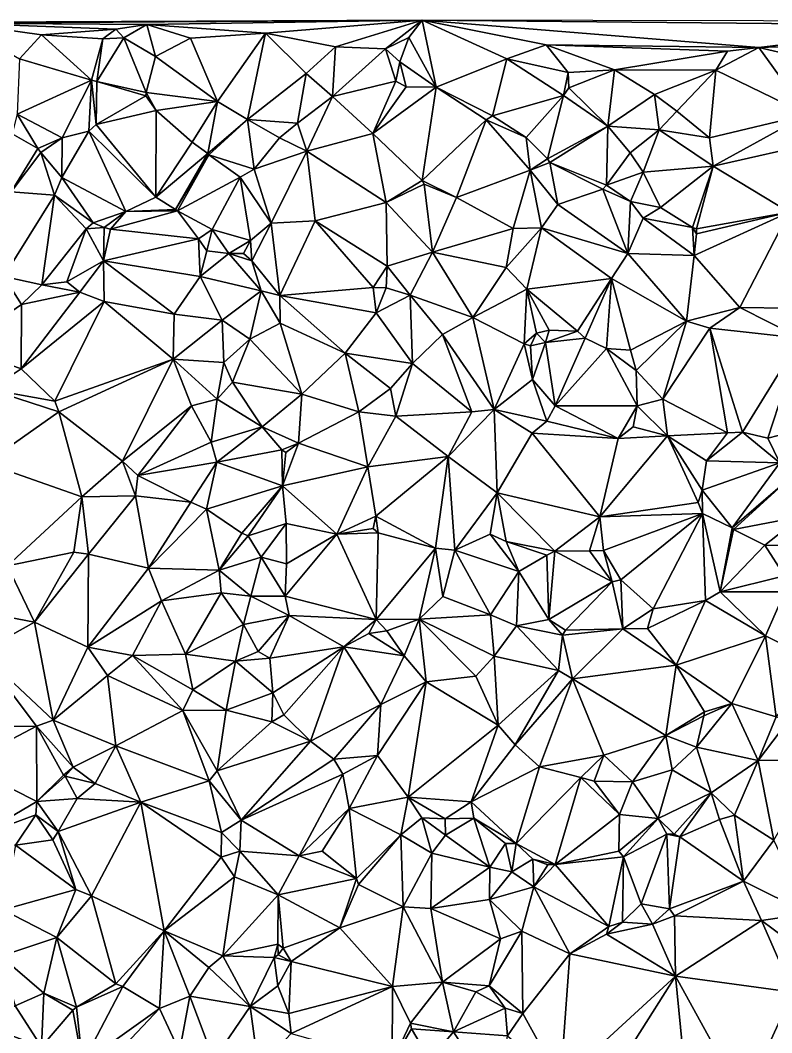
# Model space of a CAD drawing. Header units: metres. Extents: x -15 to 15, y -15 to 15.
# Drawn here: x -6.18 to 4.98, y -0.07 to 14.97 of the extents above; entities that cross this region are included whole.
import ezdxf

# ---------------------------------------------------------------- set-up
doc = ezdxf.new("R2010")
doc.units = ezdxf.units.M
doc.layers.add('STREET_MESH', color=7, linetype='Continuous')

msp = doc.modelspace()

# ---------------------------------------------------------------- linework, layer by layer
at = {"layer": 'STREET_MESH'}
for points in [[(-11.382, 14.92), (-7.099, 14.925), (-0.21, 14.967)], [(-7.099, 14.925), (-4.298, 14.906), (-0.21, 14.967)], [(-6.189, 14.392), (-5.859, 14.753), (-7.099, 14.925)], [(-4.758, 14.836), (-4.298, 14.906), (-7.099, 14.925)], [(-5.859, 14.753), (-4.758, 14.836), (-7.099, 14.925)], [(-4.758, 14.836), (-4.636, 14.707), (-4.298, 14.906)], [(-4.636, 14.707), (-4.167, 14.429), (-4.298, 14.906)], [(-4.298, 14.906), (-2.536, 14.777), (-0.21, 14.967)], [(-3.65, 14.701), (-2.536, 14.777), (-4.298, 14.906)], [(-4.167, 14.429), (-3.65, 14.701), (-4.298, 14.906)], [(-2.536, 14.777), (-1.496, 14.571), (-0.21, 14.967)], [(-1.496, 14.571), (-0.751, 14.542), (-0.21, 14.967)], [(-0.751, 14.542), (-0.406, 14.709), (-0.21, 14.967)], [(-0.406, 14.709), (0.001, 13.972), (-0.21, 14.967)], [(7.573, 14.896), (9.931, 14.951), (-0.21, 14.967)], [(1.047, 14.394), (1.633, 14.604), (-0.21, 14.967)], [(1.633, 14.604), (4.793, 14.561), (-0.21, 14.967)], [(4.793, 14.561), (7.573, 14.896), (-0.21, 14.967)], [(0.001, 13.972), (1.047, 14.394), (-0.21, 14.967)], [(7.573, 14.896), (4.793, 14.561), (6.101, 14.605)], [(-6.189, 14.392), (-5.12, 14.079), (-5.859, 14.753)], [(-4.951, 14.691), (-4.758, 14.836), (-5.859, 14.753)], [(-5.12, 14.079), (-4.951, 14.691), (-5.859, 14.753)], [(-4.636, 14.707), (-4.758, 14.836), (-4.951, 14.691)], [(-3.65, 14.701), (-3.247, 13.761), (-2.536, 14.777)], [(-3.247, 13.761), (-2.801, 13.492), (-2.536, 14.777)], [(-2.801, 13.492), (-1.929, 14.176), (-2.536, 14.777)], [(-1.929, 14.176), (-1.496, 14.571), (-2.536, 14.777)], [(-5.12, 14.079), (-5.041, 14.056), (-4.951, 14.691)], [(-5.041, 14.056), (-4.636, 14.707), (-4.951, 14.691)], [(-4.636, 14.707), (-5.041, 14.056), (-4.307, 13.894)], [(-4.167, 14.429), (-4.636, 14.707), (-4.307, 13.894)], [(-3.65, 14.701), (-4.167, 14.429), (-3.247, 13.761)], [(-0.542, 14.349), (-0.406, 14.709), (-0.751, 14.542)], [(-0.406, 14.709), (-0.542, 14.349), (0.001, 13.972)], [(1.047, 14.394), (1.96, 14.189), (1.633, 14.604)], [(1.96, 14.189), (2.65, 14.231), (1.633, 14.604)], [(4.328, 14.507), (4.793, 14.561), (1.633, 14.604)], [(2.65, 14.231), (4.328, 14.507), (1.633, 14.604)], [(4.793, 14.561), (5.811, 14.323), (6.101, 14.605)], [(-1.929, 14.176), (-1.539, 13.836), (-1.496, 14.571)], [(-1.539, 13.836), (-0.751, 14.542), (-1.496, 14.571)], [(-1.539, 13.836), (-0.6, 14.065), (-0.751, 14.542)], [(-0.6, 14.065), (-0.542, 14.349), (-0.751, 14.542)], [(4.154, 14.227), (4.328, 14.507), (2.65, 14.231)], [(4.793, 14.561), (4.154, 14.227), (5.508, 13.569)], [(4.328, 14.507), (4.154, 14.227), (4.793, 14.561)], [(5.811, 14.323), (4.793, 14.561), (5.508, 13.569)], [(-5.12, 14.079), (-6.189, 14.392), (-6.223, 13.574)], [(-3.247, 13.761), (-4.167, 14.429), (-4.307, 13.894)], [(-0.542, 14.349), (-0.6, 14.065), (-0.446, 13.979)], [(0.001, 13.972), (-0.542, 14.349), (-0.446, 13.979)], [(0.001, 13.972), (0.836, 13.549), (1.047, 14.394)], [(0.836, 13.549), (1.889, 13.849), (1.047, 14.394)], [(1.889, 13.849), (1.96, 14.189), (1.047, 14.394)], [(-1.929, 14.176), (-2.801, 13.492), (-2.057, 13.44)], [(-1.539, 13.836), (-1.929, 14.176), (-2.057, 13.44)], [(1.968, 13.962), (1.96, 14.189), (1.889, 13.849)], [(1.96, 14.189), (1.968, 13.962), (2.65, 14.231)], [(1.968, 13.962), (2.547, 13.395), (2.65, 14.231)], [(2.65, 14.231), (2.547, 13.395), (3.244, 13.866)], [(4.154, 14.227), (2.65, 14.231), (3.244, 13.866)], [(3.576, 13.619), (4.154, 14.227), (3.244, 13.866)], [(4.061, 13.222), (4.154, 14.227), (3.576, 13.619)], [(4.154, 14.227), (4.061, 13.222), (5.508, 13.569)], [(-5.552, 13.219), (-5.12, 14.079), (-6.223, 13.574)], [(-5.12, 14.079), (-5.552, 13.219), (-5.156, 13.32)], [(-5.048, 13.418), (-5.12, 14.079), (-5.156, 13.32)], [(-5.041, 14.056), (-5.12, 14.079), (-5.048, 13.418)], [(-4.313, 13.845), (-5.041, 14.056), (-5.048, 13.418)], [(-5.041, 14.056), (-4.313, 13.845), (-4.307, 13.894)], [(-0.939, 13.287), (-0.6, 14.065), (-1.539, 13.836)], [(-0.6, 14.065), (-0.939, 13.287), (-0.446, 13.979)], [(-4.159, 13.627), (-4.313, 13.845), (-5.048, 13.418)], [(-4.313, 13.845), (-4.159, 13.627), (-4.307, 13.894)], [(-4.159, 13.627), (-3.247, 13.761), (-4.307, 13.894)], [(-1.92, 13.022), (-1.539, 13.836), (-2.057, 13.44)], [(-0.939, 13.287), (-1.539, 13.836), (-1.92, 13.022)], [(-0.939, 13.287), (0.001, 13.972), (-0.446, 13.979)], [(0.001, 13.972), (-0.939, 13.287), (-0.206, 12.586)], [(0.744, 13.49), (0.001, 13.972), (-0.206, 12.586)], [(0.836, 13.549), (0.001, 13.972), (0.744, 13.49)], [(0.836, 13.549), (1.337, 13.228), (1.889, 13.849)], [(1.337, 13.228), (1.651, 12.91), (1.889, 13.849)], [(1.651, 12.91), (2.547, 13.395), (1.889, 13.849)], [(2.547, 13.395), (1.968, 13.962), (1.889, 13.849)], [(2.547, 13.395), (3.31, 13.338), (3.244, 13.866)], [(3.31, 13.338), (3.576, 13.619), (3.244, 13.866)], [(-3.247, 13.761), (-4.159, 13.627), (-3.625, 13.156)], [(-3.389, 12.986), (-3.247, 13.761), (-3.625, 13.156)], [(-2.801, 13.492), (-3.247, 13.761), (-3.389, 12.986)], [(-5.916, 13.064), (-6.223, 13.574), (-6.297, 13.278)], [(-5.916, 13.064), (-5.552, 13.219), (-6.223, 13.574)], [(-4.165, 12.34), (-4.159, 13.627), (-5.048, 13.418)], [(-4.159, 13.627), (-4.165, 12.34), (-3.625, 13.156)], [(1.337, 13.228), (0.836, 13.549), (0.744, 13.49)], [(3.31, 13.338), (4.061, 13.222), (3.576, 13.619)], [(5.508, 13.569), (4.061, 13.222), (4.112, 12.799)], [(5.732, 13.166), (5.508, 13.569), (4.112, 12.799)], [(-4.165, 12.34), (-5.048, 13.418), (-5.156, 13.32)], [(-2.801, 13.492), (-3.389, 12.986), (-3.376, 12.971)], [(-2.705, 12.755), (-2.801, 13.492), (-3.376, 12.971)], [(-2.801, 13.492), (-2.329, 13.219), (-2.057, 13.44)], [(-2.329, 13.219), (-2.801, 13.492), (-2.705, 12.755)], [(-2.329, 13.219), (-1.92, 13.022), (-2.057, 13.44)], [(0.302, 12.333), (0.744, 13.49), (-0.206, 12.586)], [(0.744, 13.49), (0.302, 12.333), (1.398, 12.741)], [(1.337, 13.228), (0.744, 13.49), (1.398, 12.741)], [(1.651, 12.91), (1.686, 12.854), (2.547, 13.395)], [(1.686, 12.854), (2.53, 12.52), (2.547, 13.395)], [(2.53, 12.52), (2.883, 13), (2.547, 13.395)], [(2.547, 13.395), (2.883, 13), (3.31, 13.338)], [(-6.312, 12.419), (-5.916, 13.064), (-6.297, 13.278)], [(-5.552, 13.219), (-5.561, 12.63), (-5.156, 13.32)], [(-5.561, 12.63), (-4.607, 12.127), (-5.156, 13.32)], [(-4.607, 12.127), (-4.165, 12.34), (-5.156, 13.32)], [(-0.742, 12.259), (-0.939, 13.287), (-1.92, 13.022)], [(-0.939, 13.287), (-0.742, 12.259), (-0.206, 12.586)], [(3.31, 13.338), (2.883, 13), (3.073, 12.71)], [(3.31, 13.338), (3.073, 12.71), (4.112, 12.799)], [(4.061, 13.222), (3.31, 13.338), (4.112, 12.799)], [(-5.916, 13.064), (-5.872, 13.004), (-5.552, 13.219)], [(-5.552, 13.219), (-5.872, 13.004), (-5.561, 12.63)], [(-4.165, 12.34), (-3.389, 12.986), (-3.625, 13.156)], [(-1.92, 13.022), (-2.329, 13.219), (-2.705, 12.755)], [(1.651, 12.91), (1.337, 13.228), (1.398, 12.741)], [(5.243, 12.115), (5.732, 13.166), (4.112, 12.799)], [(-5.872, 13.004), (-5.916, 13.064), (-6.312, 12.419)], [(-5.872, 13.004), (-6.312, 12.419), (-5.67, 12.369)], [(-5.872, 13.004), (-5.67, 12.369), (-5.561, 12.63)], [(-4.165, 12.34), (-3.87, 12.155), (-3.389, 12.986)], [(-3.389, 12.986), (-3.87, 12.155), (-3.376, 12.971)], [(-3.87, 12.155), (-3.843, 12.138), (-3.376, 12.971)], [(-3.843, 12.138), (-2.911, 12.636), (-3.376, 12.971)], [(-2.911, 12.636), (-2.705, 12.755), (-3.376, 12.971)], [(-2.449, 11.956), (-1.92, 13.022), (-2.705, 12.755)], [(-1.92, 13.022), (-2.449, 11.956), (-1.795, 11.987)], [(-0.742, 12.259), (-1.92, 13.022), (-1.795, 11.987)], [(2.883, 13), (2.53, 12.52), (3.073, 12.71)], [(1.686, 12.854), (1.651, 12.91), (1.398, 12.741)], [(1.806, 12.231), (1.686, 12.854), (1.398, 12.741)], [(2.53, 12.52), (1.686, 12.854), (2.476, 12.457)], [(1.686, 12.854), (1.806, 12.231), (2.476, 12.457)], [(3.073, 12.71), (3.33, 12.185), (4.112, 12.799)], [(3.33, 12.185), (3.804, 11.889), (4.112, 12.799)], [(3.804, 11.889), (3.867, 11.868), (4.112, 12.799)], [(3.867, 11.868), (5.243, 12.115), (4.112, 12.799)], [(-5.561, 12.63), (-5.67, 12.369), (-5.092, 11.961)], [(-4.607, 12.127), (-5.561, 12.63), (-5.092, 11.961)], [(-3.325, 11.861), (-2.911, 12.636), (-3.843, 12.138)], [(-3.325, 11.861), (-2.758, 11.696), (-2.911, 12.636)], [(-2.911, 12.636), (-2.449, 11.956), (-2.705, 12.755)], [(-2.911, 12.636), (-2.758, 11.696), (-2.449, 11.956)], [(0.302, 12.333), (1.145, 11.875), (1.398, 12.741)], [(1.145, 11.875), (1.562, 11.885), (1.398, 12.741)], [(1.562, 11.885), (1.806, 12.231), (1.398, 12.741)], [(2.53, 12.52), (2.888, 12.277), (3.073, 12.71)], [(2.888, 12.277), (3.33, 12.185), (3.073, 12.71)], [(-0.742, 12.259), (-0.179, 12.532), (-0.206, 12.586)], [(-0.179, 12.532), (-0.742, 12.259), (-0.057, 11.523)], [(-0.179, 12.532), (0.302, 12.333), (-0.206, 12.586)], [(0.302, 12.333), (-0.179, 12.532), (-0.057, 11.523)], [(2.888, 12.277), (2.53, 12.52), (2.476, 12.457)], [(-5.67, 12.369), (-6.312, 12.419), (-6.418, 11.16)], [(-5.857, 11.039), (-5.67, 12.369), (-6.418, 11.16)], [(-5.857, 11.039), (-5.196, 11.87), (-5.67, 12.369)], [(-5.67, 12.369), (-5.196, 11.87), (-5.092, 11.961)], [(-4.607, 12.127), (-3.87, 12.155), (-4.165, 12.34)], [(1.145, 11.875), (0.302, 12.333), (-0.057, 11.523)], [(2.476, 12.457), (1.806, 12.231), (2.848, 11.505)], [(2.888, 12.277), (2.476, 12.457), (2.848, 11.505)], [(-0.728, 11.317), (-0.742, 12.259), (-1.795, 11.987)], [(-0.742, 12.259), (-0.728, 11.317), (-0.057, 11.523)], [(1.806, 12.231), (1.562, 11.885), (2.848, 11.505)], [(3.076, 12.029), (2.888, 12.277), (2.848, 11.505)], [(3.33, 12.185), (2.888, 12.277), (3.076, 12.029)], [(3.804, 11.889), (3.33, 12.185), (3.076, 12.029)], [(-4.932, 11.891), (-4.607, 12.127), (-5.092, 11.961)], [(-4.607, 12.127), (-4.932, 11.891), (-4.837, 11.863)], [(-3.528, 11.722), (-3.843, 12.138), (-4.837, 11.863)], [(-3.843, 12.138), (-4.607, 12.127), (-4.837, 11.863)], [(-3.87, 12.155), (-4.607, 12.127), (-3.843, 12.138)], [(-3.325, 11.861), (-3.843, 12.138), (-3.528, 11.722)], [(3.83, 11.475), (3.076, 12.029), (2.848, 11.505)], [(3.804, 11.889), (3.076, 12.029), (3.83, 11.475)], [(5.243, 12.115), (3.868, 11.797), (3.83, 11.475)], [(4.51, 10.7), (5.243, 12.115), (3.83, 11.475)], [(3.867, 11.868), (3.868, 11.797), (5.243, 12.115)], [(5.243, 12.115), (4.51, 10.7), (5.945, 10.68)], [(-5.196, 11.87), (-4.932, 11.891), (-5.092, 11.961)], [(-4.938, 11.393), (-4.932, 11.891), (-5.196, 11.87)], [(-4.932, 11.891), (-4.938, 11.393), (-4.837, 11.863)], [(-2.449, 11.956), (-2.758, 11.696), (-2.739, 11.392)], [(-2.32, 10.88), (-2.449, 11.956), (-2.739, 11.392)], [(-2.449, 11.956), (-2.32, 10.88), (-1.795, 11.987)], [(-2.32, 10.88), (-0.934, 10.997), (-1.795, 11.987)], [(-0.934, 10.997), (-0.728, 11.317), (-1.795, 11.987)], [(1.562, 11.885), (1.04, 11.295), (1.347, 10.975)], [(1.562, 11.885), (1.145, 11.875), (1.04, 11.295)], [(2.604, 11.131), (1.562, 11.885), (1.347, 10.975)], [(1.562, 11.885), (2.604, 11.131), (2.848, 11.505)], [(3.868, 11.797), (3.804, 11.889), (3.83, 11.475)], [(3.804, 11.889), (3.868, 11.797), (3.867, 11.868)], [(-5.196, 11.87), (-5.857, 11.039), (-5.487, 11.084)], [(-4.938, 11.393), (-5.196, 11.87), (-5.487, 11.084)], [(-4.938, 11.393), (-3.528, 11.722), (-4.837, 11.863)], [(-3.325, 11.861), (-3.528, 11.722), (-3.408, 11.545)], [(-3.079, 11.503), (-3.325, 11.861), (-3.408, 11.545)], [(-3.325, 11.861), (-3.079, 11.503), (-2.758, 11.696)], [(1.04, 11.295), (1.145, 11.875), (-0.057, 11.523)], [(-4.938, 11.393), (-3.504, 11.162), (-3.528, 11.722)], [(-3.528, 11.722), (-3.504, 11.162), (-3.408, 11.545)], [(-3.079, 11.503), (-2.862, 11.504), (-2.758, 11.696)], [(-2.758, 11.696), (-2.862, 11.504), (-2.739, 11.392)], [(-3.504, 11.162), (-3.079, 11.503), (-3.408, 11.545)], [(-3.079, 11.503), (-3.504, 11.162), (-2.601, 10.948)], [(-2.862, 11.504), (-3.079, 11.503), (-2.739, 11.392)], [(-3.079, 11.503), (-2.601, 10.948), (-2.739, 11.392)], [(-0.728, 11.317), (-0.388, 10.883), (-0.057, 11.523)], [(-0.388, 10.883), (0.544, 10.555), (-0.057, 11.523)], [(0.544, 10.555), (1.04, 11.295), (-0.057, 11.523)], [(2.848, 11.505), (2.604, 11.131), (3.715, 10.498)], [(3.83, 11.475), (2.848, 11.505), (3.715, 10.498)], [(4.51, 10.7), (3.83, 11.475), (3.715, 10.498)], [(-4.938, 11.393), (-5.487, 11.084), (-5.291, 10.927)], [(-4.932, 10.79), (-4.938, 11.393), (-5.291, 10.927)], [(-3.89, 10.602), (-4.938, 11.393), (-4.932, 10.79)], [(-3.89, 10.602), (-3.504, 11.162), (-4.938, 11.393)], [(-2.601, 10.948), (-2.32, 10.88), (-2.739, 11.392)], [(-0.728, 11.317), (-0.934, 10.997), (-0.741, 10.992)], [(-0.388, 10.883), (-0.728, 11.317), (-0.741, 10.992)], [(1.347, 10.975), (1.04, 11.295), (0.544, 10.555)], [(-7.069, 10.121), (-6.159, 10.744), (-6.418, 11.16)], [(-6.159, 10.744), (-5.857, 11.039), (-6.418, 11.16)], [(-3.177, 10.514), (-3.504, 11.162), (-3.89, 10.602)], [(-3.504, 11.162), (-3.177, 10.514), (-2.601, 10.948)], [(2.099, 10.352), (2.604, 11.131), (1.347, 10.975)], [(2.099, 10.352), (2.214, 10.244), (2.604, 11.131)], [(2.214, 10.244), (2.53, 10.092), (2.604, 11.131)], [(2.53, 10.092), (2.884, 10.067), (2.604, 11.131)], [(2.604, 11.131), (2.884, 10.067), (3.715, 10.498)], [(-5.857, 11.039), (-6.159, 10.744), (-5.291, 10.927)], [(-5.487, 11.084), (-5.857, 11.039), (-5.291, 10.927)], [(-2.32, 10.88), (-0.891, 10.621), (-0.934, 10.997)], [(-0.934, 10.997), (-0.891, 10.621), (-0.741, 10.992)], [(-0.891, 10.621), (-0.388, 10.883), (-0.741, 10.992)], [(-6.164, 9.791), (-4.932, 10.79), (-5.291, 10.927)], [(-6.159, 10.744), (-6.164, 9.791), (-5.291, 10.927)], [(-3.177, 10.514), (-2.766, 10.232), (-2.601, 10.948)], [(-2.601, 10.948), (-2.766, 10.232), (-2.319, 10.471)], [(-2.32, 10.88), (-2.601, 10.948), (-2.319, 10.471)], [(-1.353, 10.022), (-2.32, 10.88), (-2.319, 10.471)], [(-0.891, 10.621), (-2.32, 10.88), (-1.353, 10.022)], [(-0.388, 10.883), (-0.891, 10.621), (-0.354, 9.872)], [(-0.388, 10.883), (-0.354, 9.872), (0.094, 10.299)], [(0.544, 10.555), (-0.388, 10.883), (0.094, 10.299)], [(1.305, 10.163), (1.347, 10.975), (0.544, 10.555)], [(1.305, 10.163), (1.49, 10.32), (1.347, 10.975)], [(1.49, 10.32), (1.676, 10.366), (1.347, 10.975)], [(1.676, 10.366), (2.099, 10.352), (1.347, 10.975)], [(-6.159, 10.744), (-7.069, 10.121), (-6.164, 9.791)], [(-5.661, 9.31), (-4.932, 10.79), (-6.164, 9.791)], [(-4.932, 10.79), (-5.661, 9.31), (-3.906, 9.936)], [(-3.89, 10.602), (-4.932, 10.79), (-3.906, 9.936)], [(4.063, 10.393), (4.51, 10.7), (3.715, 10.498)], [(4.51, 10.7), (4.063, 10.393), (5.412, 10.244)], [(4.51, 10.7), (5.412, 10.244), (5.945, 10.68)], [(-3.177, 10.514), (-3.89, 10.602), (-3.906, 9.936)], [(-0.354, 9.872), (-0.891, 10.621), (-1.353, 10.022)], [(0.863, 9.185), (0.544, 10.555), (0.094, 10.299)], [(0.863, 9.185), (1.305, 10.163), (0.544, 10.555)], [(-3.151, 9.886), (-3.177, 10.514), (-3.906, 9.936)], [(-2.766, 10.232), (-3.177, 10.514), (-3.151, 9.886)], [(-2.766, 10.232), (-1.994, 9.416), (-2.319, 10.471)], [(-1.994, 9.416), (-1.353, 10.022), (-2.319, 10.471)], [(2.884, 10.067), (2.97, 9.767), (3.715, 10.498)], [(2.97, 9.767), (3.368, 9.34), (3.715, 10.498)], [(3.368, 9.34), (4.063, 10.393), (3.715, 10.498)], [(4.063, 10.393), (3.368, 9.34), (4.325, 8.841)], [(4.063, 10.393), (4.548, 8.848), (5.412, 10.244)], [(4.063, 10.393), (4.325, 8.841), (4.548, 8.848)], [(-2.766, 10.232), (-3.151, 9.886), (-3.024, 9.593)], [(-1.994, 9.416), (-2.766, 10.232), (-3.024, 9.593)], [(-0.354, 9.872), (0.529, 9.152), (0.094, 10.299)], [(0.529, 9.152), (0.863, 9.185), (0.094, 10.299)], [(1.49, 10.32), (1.305, 10.163), (1.402, 10.132)], [(1.623, 10.18), (1.49, 10.32), (1.402, 10.132)], [(1.623, 10.18), (1.676, 10.366), (1.49, 10.32)], [(1.676, 10.366), (1.623, 10.18), (2.099, 10.352)], [(1.623, 10.18), (2.214, 10.244), (2.099, 10.352)], [(2.214, 10.244), (1.623, 10.18), (1.769, 9.242)], [(2.53, 10.092), (2.214, 10.244), (1.769, 9.242)], [(4.548, 8.848), (4.926, 8.76), (5.412, 10.244)], [(5.412, 10.244), (4.926, 8.76), (5.541, 8.917)], [(-7.069, 10.121), (-6.626, 9.484), (-6.164, 9.791)], [(1.429, 9.631), (1.305, 10.163), (0.863, 9.185)], [(1.305, 10.163), (1.429, 9.631), (1.402, 10.132)], [(1.429, 9.631), (1.623, 10.18), (1.402, 10.132)], [(1.769, 9.242), (1.623, 10.18), (1.429, 9.631)], [(2.986, 9.239), (2.53, 10.092), (1.769, 9.242)], [(2.97, 9.767), (2.884, 10.067), (2.53, 10.092)], [(2.986, 9.239), (2.97, 9.767), (2.53, 10.092)], [(-3.906, 9.936), (-5.661, 9.31), (-5.604, 9.152)], [(-4.658, 8.419), (-3.906, 9.936), (-5.604, 9.152)], [(-4.658, 8.419), (-3.631, 9.241), (-3.906, 9.936)], [(-3.253, 9.342), (-3.151, 9.886), (-3.906, 9.936)], [(-3.631, 9.241), (-3.253, 9.342), (-3.906, 9.936)], [(-1.994, 9.416), (-1.147, 9.152), (-1.353, 10.022)], [(-1.147, 9.152), (-0.679, 9.5), (-1.353, 10.022)], [(-0.679, 9.5), (-0.354, 9.872), (-1.353, 10.022)], [(-6.626, 9.484), (-5.661, 9.31), (-6.164, 9.791)], [(-3.151, 9.886), (-3.253, 9.342), (-3.024, 9.593)], [(-0.679, 9.5), (-0.601, 9.087), (-0.354, 9.872)], [(-0.354, 9.872), (-0.601, 9.087), (0.529, 9.152)], [(1.643, 9.013), (1.429, 9.631), (0.863, 9.185)], [(1.643, 9.013), (1.769, 9.242), (1.429, 9.631)], [(2.97, 9.767), (2.986, 9.239), (3.368, 9.34)], [(-6.626, 9.484), (-6.685, 8.389), (-5.604, 9.152)], [(-5.661, 9.31), (-6.626, 9.484), (-5.604, 9.152)], [(-3.253, 9.342), (-2.586, 8.929), (-3.024, 9.593)], [(-2.586, 8.929), (-1.994, 9.416), (-3.024, 9.593)], [(-0.601, 9.087), (-0.679, 9.5), (-1.147, 9.152)], [(-3.631, 9.241), (-3.339, 8.704), (-3.253, 9.342)], [(-3.253, 9.342), (-3.339, 8.704), (-2.586, 8.929)], [(-2.046, 8.688), (-1.994, 9.416), (-2.586, 8.929)], [(-1.994, 9.416), (-2.046, 8.688), (-1.147, 9.152)], [(3.368, 9.34), (2.986, 9.239), (3.435, 8.794)], [(4.325, 8.841), (3.368, 9.34), (3.435, 8.794)], [(-4.43, 8.209), (-3.631, 9.241), (-4.658, 8.419)], [(-3.631, 9.241), (-4.43, 8.209), (-3.339, 8.704)], [(0.18, 8.489), (0.863, 9.185), (0.529, 9.152)], [(0.18, 8.489), (0.907, 7.948), (0.863, 9.185)], [(0.907, 7.948), (1.427, 8.833), (0.863, 9.185)], [(1.427, 8.833), (1.643, 9.013), (0.863, 9.185)], [(1.643, 9.013), (2.703, 8.756), (1.769, 9.242)], [(2.703, 8.756), (2.986, 9.239), (1.769, 9.242)], [(2.703, 8.756), (2.925, 8.931), (2.986, 9.239)], [(2.986, 9.239), (2.925, 8.931), (3.435, 8.794)], [(-6.685, 8.389), (-5.262, 7.889), (-5.604, 9.152)], [(-5.262, 7.889), (-4.658, 8.419), (-5.604, 9.152)], [(-1.147, 9.152), (-2.046, 8.688), (-1.014, 8.337)], [(-0.601, 9.087), (-1.147, 9.152), (-1.014, 8.337)], [(0.18, 8.489), (-0.601, 9.087), (-1.014, 8.337)], [(-0.601, 9.087), (0.18, 8.489), (0.529, 9.152)], [(-3.339, 8.704), (-3.255, 8.407), (-2.586, 8.929)], [(-2.586, 8.929), (-3.255, 8.407), (-2.292, 8.588)], [(-2.046, 8.688), (-2.586, 8.929), (-2.292, 8.588)], [(2.703, 8.756), (1.643, 9.013), (1.427, 8.833)], [(2.925, 8.931), (2.703, 8.756), (3.435, 8.794)], [(5.541, 8.917), (4.926, 8.76), (5.104, 8.396)], [(1.427, 8.833), (0.907, 7.948), (2.432, 7.593)], [(2.703, 8.756), (1.427, 8.833), (2.432, 7.593)], [(3.888, 7.805), (3.435, 8.794), (2.432, 7.593)], [(3.435, 8.794), (2.703, 8.756), (2.432, 7.593)], [(4.012, 8.426), (4.325, 8.841), (3.435, 8.794)], [(3.951, 7.988), (4.012, 8.426), (3.435, 8.794)], [(3.888, 7.805), (3.951, 7.988), (3.435, 8.794)], [(4.548, 8.848), (4.012, 8.426), (5.104, 8.396)], [(4.325, 8.841), (4.012, 8.426), (4.548, 8.848)], [(4.926, 8.76), (4.548, 8.848), (5.104, 8.396)], [(-4.43, 8.209), (-3.255, 8.407), (-3.339, 8.704)], [(-3.255, 8.407), (-2.281, 8.052), (-2.292, 8.588)], [(-2.235, 8.548), (-2.046, 8.688), (-2.292, 8.588)], [(-2.281, 8.052), (-2.235, 8.548), (-2.292, 8.588)], [(-2.046, 8.688), (-2.281, 8.052), (-1.014, 8.337)], [(-2.046, 8.688), (-2.235, 8.548), (-2.281, 8.052)], [(-0.895, 7.604), (0.18, 8.489), (-1.014, 8.337)], [(0.18, 8.489), (-0.895, 7.604), (-0.012, 7.128)], [(0.277, 7.097), (0.18, 8.489), (-0.012, 7.128)], [(0.907, 7.948), (0.18, 8.489), (0.277, 7.097)], [(4.012, 8.426), (3.951, 7.988), (5.104, 8.396)], [(-5.262, 7.889), (-6.685, 8.389), (-6.368, 6.865)], [(-5.262, 7.889), (-4.467, 7.904), (-4.658, 8.419)], [(-4.467, 7.904), (-4.43, 8.209), (-4.658, 8.419)], [(-3.255, 8.407), (-4.43, 8.209), (-3.645, 7.809)], [(-3.255, 8.407), (-3.645, 7.809), (-3.41, 7.708)], [(-2.281, 8.052), (-3.255, 8.407), (-3.41, 7.708)], [(-2.281, 8.052), (-1.475, 7.336), (-1.014, 8.337)], [(-1.475, 7.336), (-0.895, 7.604), (-1.014, 8.337)], [(3.951, 7.988), (4.393, 7.431), (5.104, 8.396)], [(4.393, 7.431), (5.25, 8.168), (5.104, 8.396)], [(-3.645, 7.809), (-4.43, 8.209), (-4.467, 7.904)], [(5.25, 8.168), (4.393, 7.431), (4.417, 7.406)], [(5.25, 8.168), (4.417, 7.406), (5.422, 7.597)], [(-2.887, 7.352), (-2.281, 8.052), (-3.41, 7.708)], [(-2.887, 7.352), (-2.791, 7.311), (-2.281, 8.052)], [(-2.281, 8.052), (-2.791, 7.311), (-2.226, 7.493)], [(-1.475, 7.336), (-2.281, 8.052), (-2.226, 7.493)], [(3.951, 7.988), (3.888, 7.805), (3.954, 7.643)], [(4.393, 7.431), (3.951, 7.988), (3.954, 7.643)], [(-5.382, 7.066), (-5.262, 7.889), (-6.368, 6.865)], [(-5.164, 7.038), (-5.262, 7.889), (-5.382, 7.066)], [(-5.164, 7.038), (-4.467, 7.904), (-5.262, 7.889)], [(-4.467, 7.904), (-5.164, 7.038), (-4.271, 6.83)], [(-3.645, 7.809), (-4.467, 7.904), (-4.271, 6.83)], [(0.907, 7.948), (0.277, 7.097), (0.804, 7.333)], [(0.907, 7.948), (0.804, 7.333), (1.038, 7.226)], [(1.761, 7.083), (0.907, 7.948), (1.038, 7.226)], [(0.907, 7.948), (1.761, 7.083), (2.432, 7.593)], [(-3.645, 7.809), (-4.271, 6.83), (-3.41, 7.708)], [(-4.271, 6.83), (-3.224, 6.803), (-3.41, 7.708)], [(-3.224, 6.803), (-2.887, 7.352), (-3.41, 7.708)], [(3.954, 7.643), (3.888, 7.805), (2.432, 7.593)], [(-0.938, 7.419), (-0.895, 7.604), (-1.475, 7.336)], [(-0.938, 7.419), (-0.862, 7.357), (-0.895, 7.604)], [(-0.895, 7.604), (-0.862, 7.357), (-0.012, 7.128)], [(1.761, 7.083), (2.276, 7.09), (2.432, 7.593)], [(2.276, 7.09), (2.487, 7.092), (2.432, 7.593)], [(2.487, 7.092), (3.954, 7.643), (2.432, 7.593)], [(3.954, 7.643), (2.487, 7.092), (2.742, 6.658)], [(3.224, 6.226), (3.954, 7.643), (2.742, 6.658)], [(3.224, 6.226), (3.999, 6.349), (3.954, 7.643)], [(3.954, 7.643), (3.999, 6.349), (4.215, 6.48)], [(4.393, 7.431), (3.954, 7.643), (4.215, 6.48)], [(5.422, 7.597), (4.417, 7.406), (4.881, 7.173)], [(5.422, 7.597), (4.881, 7.173), (5.773, 7.153)], [(-2.791, 7.311), (-2.601, 6.992), (-2.226, 7.493)], [(-2.601, 6.992), (-2.223, 6.895), (-2.226, 7.493)], [(-2.223, 6.895), (-1.475, 7.336), (-2.226, 7.493)], [(-0.862, 7.357), (-0.938, 7.419), (-1.475, 7.336)], [(4.417, 7.406), (4.393, 7.431), (4.215, 6.48)], [(4.417, 7.406), (4.215, 6.48), (4.881, 7.173)], [(-2.887, 7.352), (-3.224, 6.803), (-2.791, 7.311)], [(-3.224, 6.803), (-2.601, 6.992), (-2.791, 7.311)], [(-1.475, 7.336), (-2.223, 6.895), (-2.242, 6.416)], [(-0.893, 6.067), (-1.475, 7.336), (-2.242, 6.416)], [(-0.893, 6.067), (-0.862, 7.357), (-1.475, 7.336)], [(-0.862, 7.357), (-0.893, 6.067), (-0.012, 7.128)], [(0.277, 7.097), (1.225, 6.782), (0.804, 7.333)], [(0.804, 7.333), (1.225, 6.782), (1.038, 7.226)], [(1.225, 6.782), (1.643, 7.025), (1.038, 7.226)], [(1.643, 7.025), (1.761, 7.083), (1.038, 7.226)], [(-0.893, 6.067), (-0.253, 6.071), (-0.012, 7.128)], [(-0.253, 6.071), (0.099, 6.408), (-0.012, 7.128)], [(0.099, 6.408), (0.277, 7.097), (-0.012, 7.128)], [(0.277, 7.097), (0.099, 6.408), (0.805, 6.136)], [(1.225, 6.782), (0.277, 7.097), (0.805, 6.136)], [(1.674, 6.067), (1.761, 7.083), (1.643, 7.025)], [(1.761, 7.083), (1.674, 6.067), (2.612, 6.629)], [(2.276, 7.09), (1.761, 7.083), (2.612, 6.629)], [(2.487, 7.092), (2.276, 7.09), (2.612, 6.629)], [(2.487, 7.092), (2.612, 6.629), (2.742, 6.658)], [(4.215, 6.48), (5.173, 6.718), (4.881, 7.173)], [(4.881, 7.173), (5.173, 6.718), (5.773, 7.153)], [(-5.963, 6.03), (-5.382, 7.066), (-6.368, 6.865)], [(-5.164, 7.038), (-5.382, 7.066), (-5.963, 6.03)], [(-5.164, 7.038), (-5.963, 6.03), (-5.174, 5.657)], [(-4.271, 6.83), (-5.164, 7.038), (-5.174, 5.657)], [(-2.752, 6.416), (-2.601, 6.992), (-3.224, 6.803)], [(-2.601, 6.992), (-2.752, 6.416), (-2.242, 6.416)], [(-2.223, 6.895), (-2.601, 6.992), (-2.242, 6.416)], [(1.225, 6.782), (1.674, 6.067), (1.643, 7.025)], [(-6.999, 6.228), (-5.963, 6.03), (-6.368, 6.865)], [(-4.271, 6.83), (-5.174, 5.657), (-4.079, 6.347)], [(-3.224, 6.803), (-4.271, 6.83), (-4.079, 6.347)], [(-3.192, 6.463), (-3.224, 6.803), (-4.079, 6.347)], [(-2.752, 6.416), (-3.224, 6.803), (-3.192, 6.463)], [(1.195, 5.976), (1.225, 6.782), (0.805, 6.136)], [(1.195, 5.976), (1.674, 6.067), (1.225, 6.782)], [(1.674, 6.067), (1.918, 5.912), (2.612, 6.629)], [(1.918, 5.912), (2.77, 5.931), (2.612, 6.629)], [(2.612, 6.629), (2.77, 5.931), (2.742, 6.658)], [(2.77, 5.931), (3.224, 6.226), (2.742, 6.658)], [(5.173, 6.718), (4.215, 6.48), (5.177, 6.48)], [(4.215, 6.48), (3.999, 6.349), (4.89, 5.827)], [(5.177, 6.48), (4.215, 6.48), (4.89, 5.827)], [(5.731, 5.4), (5.177, 6.48), (4.89, 5.827)], [(-5.174, 5.657), (-4.51, 5.535), (-4.079, 6.347)], [(-4.51, 5.535), (-3.724, 5.554), (-4.079, 6.347)], [(-3.724, 5.554), (-3.192, 6.463), (-4.079, 6.347)], [(-3.724, 5.554), (-2.86, 5.994), (-3.192, 6.463)], [(-2.86, 5.994), (-2.752, 6.416), (-3.192, 6.463)], [(-2.752, 6.416), (-2.86, 5.994), (-2.181, 6.127)], [(-2.752, 6.416), (-2.181, 6.127), (-2.242, 6.416)], [(-2.181, 6.127), (-0.893, 6.067), (-2.242, 6.416)], [(0.099, 6.408), (-0.253, 6.071), (0.805, 6.136)], [(3.999, 6.349), (3.14, 5.934), (3.563, 5.392)], [(3.14, 5.934), (3.999, 6.349), (3.224, 6.226)], [(3.999, 6.349), (3.563, 5.392), (4.89, 5.827)], [(-6.999, 6.228), (-6.768, 5.585), (-5.963, 6.03)], [(3.14, 5.934), (3.224, 6.226), (2.77, 5.931)], [(-6.768, 5.585), (-5.687, 4.572), (-5.963, 6.03)], [(-5.963, 6.03), (-5.687, 4.572), (-5.174, 5.657)], [(-2.86, 5.994), (-2.641, 5.591), (-2.181, 6.127)], [(-2.181, 6.127), (-2.641, 5.591), (-2.469, 5.494)], [(-2.181, 6.127), (-2.469, 5.494), (-1.372, 5.662)], [(-0.893, 6.067), (-2.181, 6.127), (-1.372, 5.662)], [(-0.999, 5.858), (-0.893, 6.067), (-1.372, 5.662)], [(-0.893, 6.067), (-0.999, 5.858), (-0.735, 5.899)], [(-0.893, 6.067), (-0.735, 5.899), (-0.253, 6.071)], [(-0.253, 6.071), (-0.735, 5.899), (-0.474, 5.527)], [(-0.253, 6.071), (-0.474, 5.527), (-0.147, 5.142)], [(-0.253, 6.071), (0.861, 5.524), (0.805, 6.136)], [(-0.253, 6.071), (0.587, 5.226), (0.861, 5.524)], [(0.587, 5.226), (-0.253, 6.071), (-0.147, 5.142)], [(0.861, 5.524), (1.195, 5.976), (0.805, 6.136)], [(1.195, 5.976), (1.877, 5.837), (1.674, 6.067)], [(1.877, 5.837), (1.918, 5.912), (1.674, 6.067)], [(-2.86, 5.994), (-3.724, 5.554), (-2.98, 5.45)], [(-2.641, 5.591), (-2.86, 5.994), (-2.98, 5.45)], [(-0.735, 5.899), (-0.999, 5.858), (-0.474, 5.527)], [(1.195, 5.976), (0.861, 5.524), (1.818, 5.31)], [(1.877, 5.837), (1.195, 5.976), (1.818, 5.31)], [(2.77, 5.931), (1.877, 5.837), (2.026, 5.187)], [(1.918, 5.912), (1.877, 5.837), (2.77, 5.931)], [(2.77, 5.931), (2.026, 5.187), (3.563, 5.392)], [(3.14, 5.934), (2.77, 5.931), (3.563, 5.392)], [(-0.474, 5.527), (-0.999, 5.858), (-1.372, 5.662)], [(2.026, 5.187), (1.877, 5.837), (1.818, 5.31)], [(3.563, 5.392), (4.39, 4.819), (4.89, 5.827)], [(4.39, 4.819), (5.051, 4.622), (4.89, 5.827)], [(5.051, 4.622), (5.731, 5.4), (4.89, 5.827)], [(-5.937, 4.484), (-6.768, 5.585), (-6.908, 4.474)], [(-5.687, 4.572), (-6.768, 5.585), (-5.937, 4.484)], [(-5.174, 5.657), (-5.687, 4.572), (-4.88, 5.236)], [(-4.51, 5.535), (-5.174, 5.657), (-4.88, 5.236)], [(-2.469, 5.494), (-2.641, 5.591), (-2.98, 5.45)], [(-2.469, 5.494), (-2.425, 4.98), (-1.372, 5.662)], [(-2.425, 4.98), (-2.261, 4.655), (-1.372, 5.662)], [(-2.261, 4.655), (-1.867, 4.262), (-1.372, 5.662)], [(-1.867, 4.262), (-0.821, 4.804), (-1.372, 5.662)], [(-0.821, 4.804), (-0.474, 5.527), (-1.372, 5.662)], [(-3.76, 4.718), (-4.51, 5.535), (-4.88, 5.236)], [(-4.51, 5.535), (-3.613, 5.025), (-3.724, 5.554)], [(-3.76, 4.718), (-3.613, 5.025), (-4.51, 5.535)], [(-3.724, 5.554), (-3.613, 5.025), (-2.98, 5.45)], [(-3.613, 5.025), (-3.118, 4.722), (-2.98, 5.45)], [(-3.118, 4.722), (-2.425, 4.98), (-2.98, 5.45)], [(-2.425, 4.98), (-2.469, 5.494), (-2.98, 5.45)], [(-0.474, 5.527), (-0.821, 4.804), (-0.147, 5.142)], [(0.861, 5.524), (0.587, 5.226), (0.92, 4.501)], [(0.861, 5.524), (0.92, 4.501), (1.818, 5.31)], [(0.92, 4.501), (1.174, 4.206), (1.818, 5.31)], [(1.174, 4.206), (2.026, 5.187), (1.818, 5.31)], [(3.563, 5.392), (2.026, 5.187), (3.411, 4.346)], [(3.983, 4.699), (3.563, 5.392), (3.411, 4.346)], [(3.983, 4.699), (4.39, 4.819), (3.563, 5.392)], [(-5.687, 4.572), (-4.756, 4.19), (-4.88, 5.236)], [(-4.756, 4.19), (-3.76, 4.718), (-4.88, 5.236)], [(-0.873, 4.051), (-0.417, 3.429), (-0.147, 5.142)], [(-0.821, 4.804), (-0.873, 4.051), (-0.147, 5.142)], [(-0.417, 3.429), (0.92, 4.501), (-0.147, 5.142)], [(0.92, 4.501), (0.587, 5.226), (-0.147, 5.142)], [(2.026, 5.187), (1.174, 4.206), (1.536, 3.882)], [(2.488, 4.055), (2.026, 5.187), (1.536, 3.882)], [(2.026, 5.187), (2.488, 4.055), (3.411, 4.346)], [(-3.613, 5.025), (-3.76, 4.718), (-3.118, 4.722)], [(-2.425, 4.98), (-3.118, 4.722), (-2.44, 4.55)], [(-2.261, 4.655), (-2.425, 4.98), (-2.44, 4.55)], [(4.78, 3.972), (4.39, 4.819), (3.867, 4.172)], [(4.39, 4.819), (3.977, 4.64), (3.867, 4.172)], [(3.977, 4.64), (4.39, 4.819), (3.983, 4.699)], [(4.39, 4.819), (4.78, 3.972), (5.051, 4.622)], [(-3.373, 3.67), (-3.76, 4.718), (-4.756, 4.19)], [(-3.76, 4.718), (-3.254, 3.819), (-3.118, 4.722)], [(-3.373, 3.67), (-3.254, 3.819), (-3.76, 4.718)], [(-3.118, 4.722), (-3.254, 3.819), (-2.44, 4.55)], [(-1.518, 3.996), (-0.821, 4.804), (-1.867, 4.262)], [(-0.821, 4.804), (-1.518, 3.996), (-0.873, 4.051)], [(3.977, 4.64), (3.983, 4.699), (3.411, 4.346)], [(-5.389, 3.875), (-5.687, 4.572), (-5.937, 4.484)], [(-5.687, 4.572), (-5.389, 3.875), (-4.756, 4.19)], [(-3.254, 3.819), (-1.867, 4.262), (-2.44, 4.55)], [(-1.867, 4.262), (-2.261, 4.655), (-2.44, 4.55)], [(3.867, 4.172), (3.977, 4.64), (3.411, 4.346)], [(4.78, 3.972), (5.219, 4.551), (5.051, 4.622)], [(5.219, 4.551), (4.78, 3.972), (5.698, 3.981)], [(-7.019, 3.917), (-5.937, 4.484), (-6.908, 4.474)], [(-5.937, 4.484), (-7.019, 3.917), (-5.929, 3.366)], [(-5.532, 3.757), (-5.937, 4.484), (-5.929, 3.366)], [(-5.532, 3.757), (-5.389, 3.875), (-5.937, 4.484)], [(-0.417, 3.429), (0.522, 3.36), (0.92, 4.501)], [(0.522, 3.36), (1.174, 4.206), (0.92, 4.501)], [(-3.254, 3.819), (-2.895, 3.088), (-1.867, 4.262)], [(-2.895, 3.088), (-1.518, 3.996), (-1.867, 4.262)], [(2.488, 4.055), (2.913, 3.656), (3.411, 4.346)], [(2.913, 3.656), (3.506, 3.836), (3.411, 4.346)], [(3.506, 3.836), (3.867, 4.172), (3.411, 4.346)], [(-4.756, 4.19), (-5.389, 3.875), (-5.065, 3.635)], [(-4.384, 3.358), (-4.756, 4.19), (-5.065, 3.635)], [(-4.384, 3.358), (-3.373, 3.67), (-4.756, 4.19)], [(1.174, 4.206), (0.522, 3.36), (1.536, 3.882)], [(4.082, 3.492), (3.867, 4.172), (3.506, 3.836)], [(4.082, 3.492), (4.78, 3.972), (3.867, 4.172)], [(-7.019, 3.917), (-6.807, 2.852), (-5.929, 3.366)], [(-1.518, 3.996), (-2.895, 3.088), (-1.384, 3.769)], [(-1.518, 3.996), (-1.384, 3.769), (-0.873, 4.051)], [(-1.384, 3.769), (-1.292, 3.263), (-0.873, 4.051)], [(-1.292, 3.263), (-0.417, 3.429), (-0.873, 4.051)], [(2.15, 3.72), (2.488, 4.055), (1.536, 3.882)], [(2.15, 3.72), (2.345, 3.666), (2.488, 4.055)], [(2.345, 3.666), (2.913, 3.656), (2.488, 4.055)], [(4.78, 3.972), (4.082, 3.492), (4.428, 3.164)], [(5.014, 2.789), (4.78, 3.972), (4.428, 3.164)], [(4.78, 3.972), (5.014, 2.789), (5.698, 3.981)], [(-5.532, 3.757), (-5.511, 3.74), (-5.389, 3.875)], [(-5.389, 3.875), (-5.511, 3.74), (-5.065, 3.635)], [(-3.373, 3.67), (-2.895, 3.088), (-3.254, 3.819)], [(-2.895, 3.088), (-2.036, 2.557), (-1.384, 3.769)], [(-2.036, 2.557), (-1.292, 3.263), (-1.384, 3.769)], [(0.522, 3.36), (1.186, 2.743), (1.536, 3.882)], [(1.186, 2.743), (2.15, 3.72), (1.536, 3.882)], [(2.913, 3.656), (3.297, 3.112), (3.506, 3.836)], [(3.297, 3.112), (4.082, 3.492), (3.506, 3.836)], [(-5.511, 3.74), (-5.532, 3.757), (-5.929, 3.366)], [(-5.329, 3.409), (-5.511, 3.74), (-5.929, 3.366)], [(-5.511, 3.74), (-5.329, 3.409), (-5.065, 3.635)], [(-5.329, 3.409), (-4.384, 3.358), (-5.065, 3.635)], [(-3.186, 2.907), (-3.373, 3.67), (-4.384, 3.358)], [(-3.373, 3.67), (-3.186, 2.907), (-2.895, 3.088)], [(1.766, 2.431), (2.15, 3.72), (1.186, 2.743)], [(1.766, 2.431), (2.724, 3.174), (2.15, 3.72)], [(2.724, 3.174), (2.345, 3.666), (2.15, 3.72)], [(2.345, 3.666), (2.724, 3.174), (2.913, 3.656)], [(2.724, 3.174), (3.297, 3.112), (2.913, 3.656)], [(3.297, 3.112), (3.534, 2.881), (4.082, 3.492)], [(3.534, 2.881), (3.616, 2.84), (4.082, 3.492)], [(3.616, 2.84), (4.207, 3.1), (4.082, 3.492)], [(4.082, 3.492), (4.207, 3.1), (4.428, 3.164)], [(-6.807, 2.852), (-5.943, 3.167), (-5.929, 3.366)], [(-5.943, 3.167), (-5.611, 2.922), (-5.929, 3.366)], [(-5.611, 2.922), (-5.329, 3.409), (-5.929, 3.366)], [(-5.329, 3.409), (-5.611, 2.922), (-4.384, 3.358)], [(-4.384, 3.358), (-5.611, 2.922), (-5.117, 1.963)], [(-4.038, 1.445), (-4.384, 3.358), (-5.117, 1.963)], [(-3.195, 2.539), (-4.384, 3.358), (-4.038, 1.445)], [(-3.195, 2.539), (-3.186, 2.907), (-4.384, 3.358)], [(-0.417, 3.429), (-1.292, 3.263), (-0.523, 2.871)], [(-0.214, 3.123), (-0.417, 3.429), (-0.523, 2.871)], [(0.132, 3.108), (0.522, 3.36), (-0.417, 3.429)], [(-0.214, 3.123), (0.132, 3.108), (-0.417, 3.429)], [(0.132, 3.108), (0.559, 3.118), (0.522, 3.36)], [(0.522, 3.36), (0.559, 3.118), (1.186, 2.743)], [(-5.943, 3.167), (-6.807, 2.852), (-6.249, 2.718)], [(-5.692, 2.794), (-5.943, 3.167), (-6.249, 2.718)], [(-5.692, 2.794), (-5.611, 2.922), (-5.943, 3.167)], [(-2.036, 2.557), (-1.691, 2.629), (-1.292, 3.263)], [(-1.292, 3.263), (-1.691, 2.629), (-1.185, 2.221)], [(-1.292, 3.263), (-1.185, 2.221), (-0.523, 2.871)], [(2.711, 2.629), (2.724, 3.174), (1.766, 2.431)], [(2.724, 3.174), (2.711, 2.629), (3.297, 3.112)], [(4.207, 3.1), (4.565, 2.183), (4.428, 3.164)], [(4.565, 2.183), (5.014, 2.789), (4.428, 3.164)], [(-2.895, 3.088), (-3.186, 2.907), (-2.918, 2.63)], [(-2.036, 2.557), (-2.895, 3.088), (-2.918, 2.63)], [(-0.064, 2.596), (-0.214, 3.123), (-0.523, 2.871)], [(0.137, 2.864), (-0.214, 3.123), (-0.064, 2.596)], [(0.132, 3.108), (-0.214, 3.123), (0.137, 2.864)], [(0.132, 3.108), (0.137, 2.864), (0.559, 3.118)], [(0.559, 3.118), (0.137, 2.864), (0.797, 2.389)], [(1.186, 2.743), (0.559, 3.118), (1.028, 2.741)], [(0.559, 3.118), (0.797, 2.389), (1.028, 2.741)], [(3.297, 3.112), (2.711, 2.629), (2.784, 2.544)], [(3.297, 3.112), (2.784, 2.544), (3.425, 2.878)], [(3.534, 2.881), (3.297, 3.112), (3.425, 2.878)], [(4.207, 3.1), (3.616, 2.84), (4.565, 2.183)], [(-5.611, 2.922), (-5.692, 2.794), (-5.351, 2.059)], [(-5.611, 2.922), (-5.351, 2.059), (-5.117, 1.963)], [(-3.186, 2.907), (-3.195, 2.539), (-2.918, 2.63)], [(-1.185, 2.221), (-1.155, 2.131), (-0.523, 2.871)], [(-1.155, 2.131), (-0.492, 1.801), (-0.523, 2.871)], [(-0.492, 1.801), (-0.064, 2.596), (-0.523, 2.871)], [(0.137, 2.864), (-0.064, 2.596), (0.797, 2.389)], [(2.784, 2.544), (3.043, 1.844), (3.425, 2.878)], [(3.425, 2.878), (3.043, 1.844), (3.463, 1.772)], [(3.616, 2.84), (3.534, 2.881), (3.425, 2.878)], [(3.616, 2.84), (3.425, 2.878), (3.463, 1.772)], [(-6.431, 1.757), (-5.351, 2.059), (-6.249, 2.718)], [(-5.351, 2.059), (-5.692, 2.794), (-6.249, 2.718)], [(0.797, 2.389), (1.125, 2.319), (1.028, 2.741)], [(1.125, 2.319), (1.186, 2.743), (1.028, 2.741)], [(1.125, 2.319), (1.437, 2.511), (1.186, 2.743)], [(1.437, 2.511), (1.766, 2.431), (1.186, 2.743)], [(4.565, 2.183), (3.616, 2.84), (3.463, 1.772)], [(4.565, 2.183), (5.529, 1.704), (5.014, 2.789)], [(-2.918, 2.63), (-3.195, 2.539), (-2.996, 2.248)], [(-2.344, 1.978), (-2.918, 2.63), (-2.996, 2.248)], [(-2.344, 1.978), (-2.036, 2.557), (-2.918, 2.63)], [(-2.036, 2.557), (-2.344, 1.978), (-1.185, 2.221)], [(-1.691, 2.629), (-2.036, 2.557), (-1.185, 2.221)], [(-0.077, 1.778), (-0.064, 2.596), (-0.492, 1.801)], [(-0.064, 2.596), (-0.077, 1.778), (0.797, 2.389)], [(2.784, 2.544), (2.711, 2.629), (1.766, 2.431)], [(-3.195, 2.539), (-4.038, 1.445), (-2.996, 2.248)], [(1.125, 2.319), (1.45, 2.098), (1.437, 2.511)], [(1.766, 2.431), (1.437, 2.511), (1.66, 2.426)], [(1.437, 2.511), (1.45, 2.098), (1.66, 2.426)], [(1.45, 2.098), (1.766, 2.431), (1.66, 2.426)], [(1.766, 2.431), (1.45, 2.098), (2.566, 1.511)], [(2.784, 2.544), (1.766, 2.431), (2.566, 1.511)], [(2.767, 1.574), (2.784, 2.544), (2.566, 1.511)], [(2.767, 1.574), (3.043, 1.844), (2.784, 2.544)], [(0.797, 2.389), (-0.077, 1.778), (0.792, 1.911)], [(1.125, 2.319), (0.797, 2.389), (0.792, 1.911)], [(1.45, 2.098), (1.125, 2.319), (0.792, 1.911)], [(-4.038, 1.445), (-3.17, 1.074), (-2.996, 2.248)], [(-3.17, 1.074), (-2.344, 1.978), (-2.996, 2.248)], [(-2.344, 1.978), (-1.431, 1.488), (-1.185, 2.221)], [(-1.185, 2.221), (-1.431, 1.488), (-1.155, 2.131)], [(-1.431, 1.488), (-0.492, 1.801), (-1.155, 2.131)], [(3.539, 1.67), (4.565, 2.183), (3.463, 1.772)], [(4.565, 2.183), (3.539, 1.67), (4.83, 1.6)], [(5.529, 1.704), (4.565, 2.183), (4.83, 1.6)], [(-5.351, 2.059), (-6.431, 1.757), (-5.635, 1.347)], [(-5.351, 2.059), (-5.635, 1.347), (-5.117, 1.963)], [(-5.635, 1.347), (-4.759, 0.659), (-5.117, 1.963)], [(-4.759, 0.659), (-4.038, 1.445), (-5.117, 1.963)], [(-2.35, 1.246), (-2.344, 1.978), (-3.17, 1.074)], [(-2.35, 1.246), (-2.27, 1.186), (-2.344, 1.978)], [(-2.344, 1.978), (-2.27, 1.186), (-1.431, 1.488)], [(1.45, 2.098), (0.792, 1.911), (1.271, 1.441)], [(1.984, 1.103), (1.45, 2.098), (1.271, 1.441)], [(1.45, 2.098), (1.984, 1.103), (2.566, 1.511)], [(-0.077, 1.778), (0.957, 1.325), (0.792, 1.911)], [(0.792, 1.911), (0.957, 1.325), (1.271, 1.441)], [(3.043, 1.844), (2.767, 1.574), (3.212, 1.546)], [(3.043, 1.844), (3.212, 1.546), (3.463, 1.772)], [(-6.431, 1.757), (-6.464, 1.067), (-5.635, 1.347)], [(-1.431, 1.488), (-0.648, 0.616), (-0.492, 1.801)], [(-0.648, 0.616), (0.095, 0.683), (-0.492, 1.801)], [(0.095, 0.683), (-0.077, 1.778), (-0.492, 1.801)], [(0.957, 1.325), (-0.077, 1.778), (0.095, 0.683)], [(3.212, 1.546), (3.539, 1.67), (3.463, 1.772)], [(3.539, 1.67), (3.212, 1.546), (3.556, 0.772)], [(4.83, 1.6), (3.539, 1.67), (3.556, 0.772)], [(5.529, 1.704), (4.83, 1.6), (5.698, 0.954)], [(1.984, 1.103), (2.53, 1.397), (2.566, 1.511)], [(2.53, 1.397), (2.767, 1.574), (2.566, 1.511)], [(2.767, 1.574), (2.53, 1.397), (3.212, 1.546)], [(3.212, 1.546), (2.53, 1.397), (3.556, 0.772)], [(5.296, 0.532), (4.83, 1.6), (3.556, 0.772)], [(4.83, 1.6), (5.296, 0.532), (5.698, 0.954)], [(-4.759, 0.659), (-4.653, 0.618), (-4.038, 1.445)], [(-4.653, 0.618), (-4.109, 0.292), (-4.038, 1.445)], [(-4.109, 0.292), (-3.66, 0.476), (-4.038, 1.445)], [(-3.376, 0.898), (-3.17, 1.074), (-4.038, 1.445)], [(-3.66, 0.476), (-3.376, 0.898), (-4.038, 1.445)], [(-2.27, 1.186), (-2.152, 0.989), (-1.431, 1.488)], [(-1.431, 1.488), (-2.152, 0.989), (-0.648, 0.616)], [(0.785, 0.628), (1.285, 0.217), (1.271, 1.441)], [(0.957, 1.325), (0.785, 0.628), (1.271, 1.441)], [(1.285, 0.217), (1.984, 1.103), (1.271, 1.441)], [(2.53, 1.397), (1.984, 1.103), (3.556, 0.772)], [(-6.464, 1.067), (-5.825, 0.519), (-5.635, 1.347)], [(-5.635, 1.347), (-5.825, 0.519), (-5.341, 0.309)], [(-4.759, 0.659), (-5.635, 1.347), (-5.341, 0.309)], [(-2.408, 1.048), (-2.35, 1.246), (-3.17, 1.074)], [(-2.408, 1.048), (-2.346, 1.091), (-2.35, 1.246)], [(-2.346, 1.091), (-2.27, 1.186), (-2.35, 1.246)], [(0.785, 0.628), (0.957, 1.325), (0.095, 0.683)], [(-6.25, 0.329), (-5.825, 0.519), (-6.464, 1.067)], [(-3.376, 0.898), (-2.762, 0.321), (-3.17, 1.074)], [(-2.762, 0.321), (-2.408, 1.048), (-3.17, 1.074)], [(-2.346, 1.091), (-2.408, 1.048), (-2.152, 0.989)], [(-2.27, 1.186), (-2.346, 1.091), (-2.152, 0.989)], [(1.847, -0.798), (1.984, 1.103), (1.285, 0.217)], [(1.984, 1.103), (1.847, -0.798), (3.556, 0.772)], [(-2.762, 0.321), (-2.351, 0.626), (-2.408, 1.048)], [(-2.408, 1.048), (-2.351, 0.626), (-2.152, 0.989)], [(-2.152, 0.989), (-2.351, 0.626), (-2.186, 0.219)], [(-0.648, 0.616), (-2.152, 0.989), (-2.186, 0.219)], [(-2.762, 0.321), (-3.376, 0.898), (-3.66, 0.476)], [(1.847, -0.798), (2.374, -1.088), (3.556, 0.772)], [(2.374, -1.088), (3.734, -1.044), (3.556, 0.772)], [(4.563, -1.067), (5.296, 0.532), (3.556, 0.772)], [(3.734, -1.044), (4.563, -1.067), (3.556, 0.772)], [(-4.653, 0.618), (-4.759, 0.659), (-5.341, 0.309)], [(-5.252, -0.526), (-4.653, 0.618), (-5.341, 0.309)], [(-4.653, 0.618), (-5.252, -0.526), (-4.109, 0.292)], [(-2.351, 0.626), (-2.762, 0.321), (-2.186, 0.219)], [(-2.154, -0.081), (-0.648, 0.616), (-2.186, 0.219)], [(-2.154, -0.081), (-0.656, -0.498), (-0.648, 0.616)], [(-0.648, 0.616), (-0.656, -0.498), (-0.382, 0.072)], [(0.095, 0.683), (-0.648, 0.616), (-0.382, 0.072)], [(0.095, 0.683), (-0.382, 0.072), (0.259, -0.056)], [(0.589, 0.538), (0.095, 0.683), (0.259, -0.056)], [(0.589, 0.538), (0.785, 0.628), (0.095, 0.683)], [(0.785, 0.628), (0.589, 0.538), (1.026, 0.297)], [(1.285, 0.217), (0.785, 0.628), (1.026, 0.297)], [(-5.825, 0.519), (-6.25, 0.329), (-5.86, -0.279)], [(-5.398, 0.269), (-5.825, 0.519), (-5.86, -0.279)], [(-5.825, 0.519), (-5.398, 0.269), (-5.341, 0.309)], [(-3.812, -0.349), (-3.66, 0.476), (-4.109, 0.292)], [(-3.66, 0.476), (-3.812, -0.349), (-3.304, -0.471)], [(-2.762, 0.321), (-3.66, 0.476), (-3.304, -0.471)], [(1.026, 0.297), (0.589, 0.538), (0.259, -0.056)], [(5.185, -0.734), (5.296, 0.532), (4.563, -1.067)], [(-6.25, 0.329), (-6.74, 0.049), (-5.86, -0.279)], [(-5.398, 0.269), (-5.252, -0.526), (-5.341, 0.309)], [(-2.762, 0.321), (-3.304, -0.471), (-2.64, -0.595)], [(-2.762, 0.321), (-2.154, -0.081), (-2.186, 0.219)], [(-2.154, -0.081), (-2.762, 0.321), (-2.64, -0.595)], [(-5.252, -0.526), (-5.398, 0.269), (-5.86, -0.279)], [(-5.252, -0.526), (-5.112, -0.774), (-4.109, 0.292)], [(-5.112, -0.774), (-3.812, -0.349), (-4.109, 0.292)], [(1.059, -0.114), (1.026, 0.297), (0.259, -0.056)], [(1.285, 0.217), (1.026, 0.297), (1.059, -0.114)], [(1.847, -0.798), (1.285, 0.217), (1.059, -0.114)], [(-5.86, -0.279), (-6.74, 0.049), (-6.223, -0.972)], [(-0.656, -0.498), (-0.368, -0.009), (-0.382, 0.072)], [(-0.382, 0.072), (-0.368, -0.009), (0.259, -0.056)], [(-0.368, -0.009), (-0.656, -0.498), (-0.095, -0.471)], [(-0.368, -0.009), (-0.095, -0.471), (0.259, -0.056)], [(-0.095, -0.471), (0.916, -1.085), (0.259, -0.056)], [(0.916, -1.085), (1.059, -0.114), (0.259, -0.056)]]:
    msp.add_3dface(points, dxfattribs=at)

doc.saveas('drawing.dxf')
